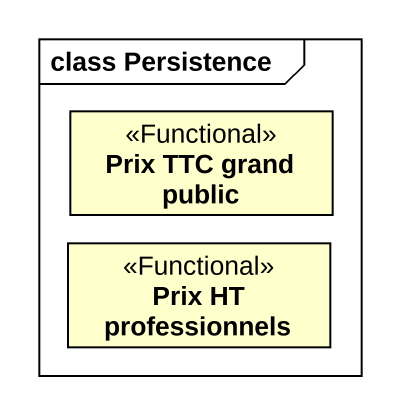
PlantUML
@startuml
mainframe class Persistence
hide circle
hide empty members
class "Prix TTC grand public" as Prix_TTC_grand_public <<Functional>>
class "Prix HT professionnels" as Prix_HT_professionnels <<Functional>>
@enduml
